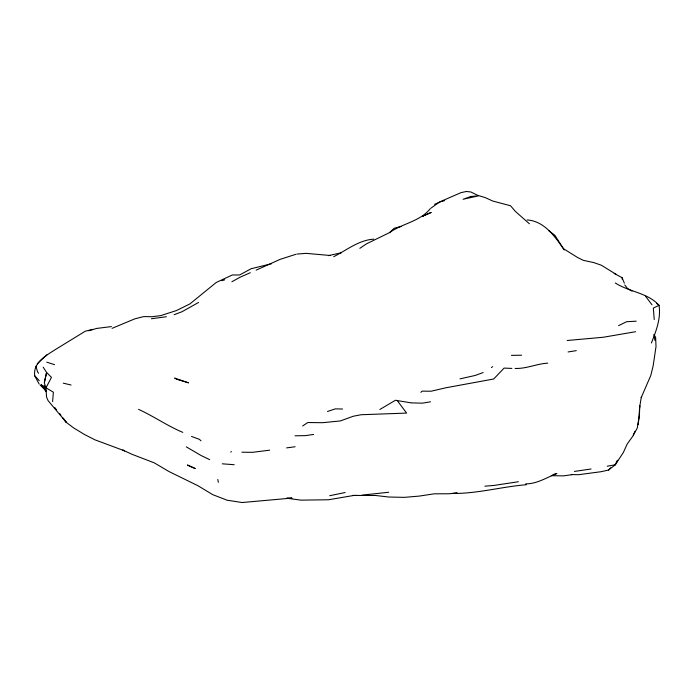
<?xml version="1.0" encoding="UTF-8"?>
<svg xmlns="http://www.w3.org/2000/svg" width="694" height="694" viewBox="0 0 694 694"><rect width="100%" height="100%" fill="white"/><g stroke="black" fill="none" stroke-linecap="round" stroke-linejoin="round"><path stroke-width="1.04" d="M638.081 424.676L639.434 415.099L639.755 405.747L638.879 418.118L637.274 428.077L632.737 436.292L627.246 443.952L623.333 452.54L615.231 464.815L608.577 470.038L600.943 471.729L578.484 474.713L571.24 474.549M52.597 401.644L53.395 392.188L45.995 387.833L44.26 382.793L46.602 372.461L43.21 367.23M92.632 329.372L85.301 331.194L55.772 349.308C46.368 355.406 33 362.32 34.7 375.723L39.272 380.694M639.573 407.612L641.317 397.142M44.459 382.203L46.602 372.461L51.46 377.363L45.995 387.833L46.524 397.003L48.077 400.62L66.372 422.455L73.521 427.816L84.477 434.513L94.844 439.788L124.608 450.866L122.777 450.068L132.146 454.353L154.189 462.82L168.911 471.504L198.016 485.757L212.694 494.64L227.085 500.201L242.137 502.525L292.044 498.066L286.726 498.197L300.884 500.14L328.531 499.767L353.801 495.447L375.636 495.49L388.727 497.025L404.376 497.355L419.193 496.097L434.227 493.824L448.801 493.772L457.216 493.044L451.924 493.477C477.116 493.79 501.536 486.737 526.399 484.724M187.753 465.136L187.623 465.605L187.753 465.136L195.274 468.571L187.554 465.162M651.414 342.966C656.082 331.073 660.957 318.85 659.109 305.768L659.048 305.308C647.632 292.634 629.137 291.974 615.266 282.961M641.187 397.662L650.825 375.385L653.158 365.851L656.012 346.54L655.639 337.336L654.147 334.786M359.839 248.331L366.458 243.863L389.499 232.629L394.157 228.265L401.418 226.4M633.275 434.999L635.019 431.252M607.207 466.221L615.231 464.815L617.07 461.449M615.231 464.815L617.729 460.252L616.324 461.762M608.577 470.038L610.694 467.782M37.224 363.829L46.81 354.86M430.367 208.556C420.139 221.56 402.494 223.303 389.499 232.629M420.807 392.301L422.221 391.138L431.087 391.225L446.025 387.746L493.694 379.002L504.096 368.098L511.92 368.419M491.456 367.56L492.636 366.632M431.156 208.018L439.701 201.902L460.972 192.654L466.411 191.475L470.879 191.978L477.489 195.24L485.253 197.617L492.801 201.052L510.532 205.762L515.425 211.453L529.392 223.78M302.653 425.995L307.772 422.533L322.545 422.698L340.381 420.937L353.272 416.244L361.132 414.734L406.597 413.086L397.263 400.577L395.467 400.247L379.861 409.477M230.738 452.106L231.44 451.655M333.701 256.693C346.705 250.17 358.651 240.15 373.736 239.144M198.553 302.463L182.01 311.719L174.099 314.729M231.9 281.738L240.124 277.21L250.317 272.707M618.588 325.651L626.613 321.721L636.207 321.183M112.055 328.349L134.853 318.832L143.615 316.603L152.073 316.707L160.652 315.631L176.432 310.574L189.93 303.903L216.207 282.484L232.325 274.963L239.603 274.98L251.167 268.717L271.423 263.763M434.539 204.279L440.707 201.772M256.147 270.139L280.237 259.313L295.826 254.316M483.145 372.548L475.26 375.445L459.992 378.855M327.499 411.481L335.323 408.87L342.576 409.018M88.728 330.812L96.492 328.453L111.439 326.588M441.705 201.477L444.681 200.601M221.724 280.671L224.735 279.812M552.997 474.575L556.892 473.499C546.681 477.489 536.956 483.987 525.618 483.865M345.109 492.523L329.693 495.724M328.514 255.626L341.431 252.746M591.08 468.997L574.38 471.434M151.431 318.746L166.404 316.733M430.532 401.809L422.394 403.153L411.568 402.902M568.082 351.953L576.28 350.644M269.671 450.172L252.495 452.323L241.902 452.21M635.565 331.715L603.286 337.249L567.18 340.502M313.575 434.453L305.178 435.65L295.028 435.789M571.925 474.705L563.485 475.876L551.305 475.676M286.613 447.882L295.106 446.754M547.766 363.153C536.653 363.777 526.321 368.896 515.087 368.445M388.683 492.263L362.251 495.091M518.383 481.74L493.989 485.436L484.846 486.182M296.876 254.065L306.08 253.362L330.518 255.522M353.801 495.447L352.517 495.49L357.046 495.429M511.417 355.354L521.593 355.224M222.28 463.818L234.199 464.72M527.136 219.92C544.738 221.195 555.026 236.836 564.291 249.918M397.263 400.577L411.022 402.841M63.232 383.14L71.1 385.031M46.793 362.19L54.548 364.662M191.518 436.457L199.464 439.354L201.008 440.855M209.753 459.671L201.173 455.568L186.304 446.867M182.817 432.379C167.401 425.925 153.738 416.261 138.566 409.365M614.19 273.419L622.058 277.678L624.357 283.135M632.008 291.159L627.411 288.435L624.774 284.948M616.072 274.33L601.429 265.264L593.726 262.575L583.35 260.345L577.573 257.5L563.398 248.652L554.827 235.266L548.685 230.634M656.489 303.356L659.048 305.308L653.332 308.093L654.234 319.535M46.507 391.008L44.286 388.892L46.082 391.052M40.113 385.04L46.073 390.8M62.469 417.38L66.372 422.455L63.336 418.456M45.457 389.976L41.215 384.424L45.891 390.869M59.684 413.65L60.899 415.255M645.55 296.225L652.022 304.839M54.887 407.63L56.639 410.05M38.526 373.207L37.528 371.784L35.932 366.172M34.735 375.853L39.142 384.042M45.24 388.371L43.887 385.656L46.099 391.572M217.795 479.459L218.376 482.33M622.058 277.678L622.31 279.352M654.06 334.352L654.85 340.294M423.219 215.912L422.689 216.172L431.217 212.451L423.219 215.912M470.922 196.454L463.063 199.273L478.331 195.908L470.922 196.454M188.456 382.802L176.892 379.34L174.628 378.074L188.456 382.802"/></g></svg>
